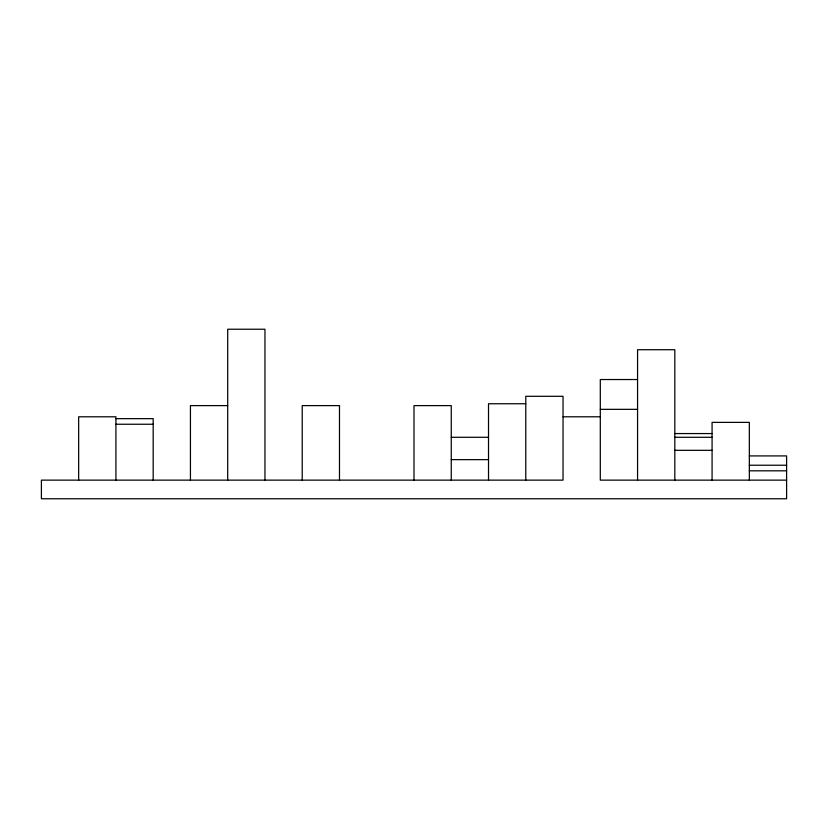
<?xml version="1.0" encoding="UTF-8"?>
<svg xmlns="http://www.w3.org/2000/svg" width="828" height="828" viewBox="0 0 828 828"><rect width="100%" height="100%" fill="white"/><g stroke="black" fill="none" stroke-linecap="round" stroke-linejoin="round"><path stroke-width="1.24" d="M637.56 379.534L600.3 379.534L600.3 480.136L786.6 480.136M525.78 403.753L488.52 403.753L488.52 480.136M227.7 405.616L190.44 405.616L190.44 480.136M600.3 409.342L637.56 409.342M563.04 416.794L600.3 416.794M115.92 418.657L153.18 418.657L153.18 480.136M115.92 424.246L153.18 424.246M674.82 433.561L712.08 433.561M451.26 437.287L488.52 437.287M674.82 437.287L712.08 437.287M674.82 450.328L712.08 450.328M749.34 455.917L786.6 455.917L786.6 498.766L41.4 498.766L41.4 480.136L563.04 480.136L563.04 396.301L525.78 396.301L525.78 480.136M451.26 459.643L488.52 459.643M749.34 465.232L786.6 465.232M749.34 470.821L786.6 470.821M749.34 480.136L749.34 422.383L712.08 422.383L712.08 480.136M674.82 480.136L674.82 349.726L637.56 349.726L637.56 480.136M451.26 480.136L451.26 405.616L414 405.616L414 480.136M339.48 480.136L339.48 405.616L302.22 405.616L302.22 480.136M264.96 480.136L264.96 329.233L227.7 329.233L227.7 480.136M115.92 480.136L115.92 416.794L78.66 416.794L78.66 480.136"/></g></svg>
